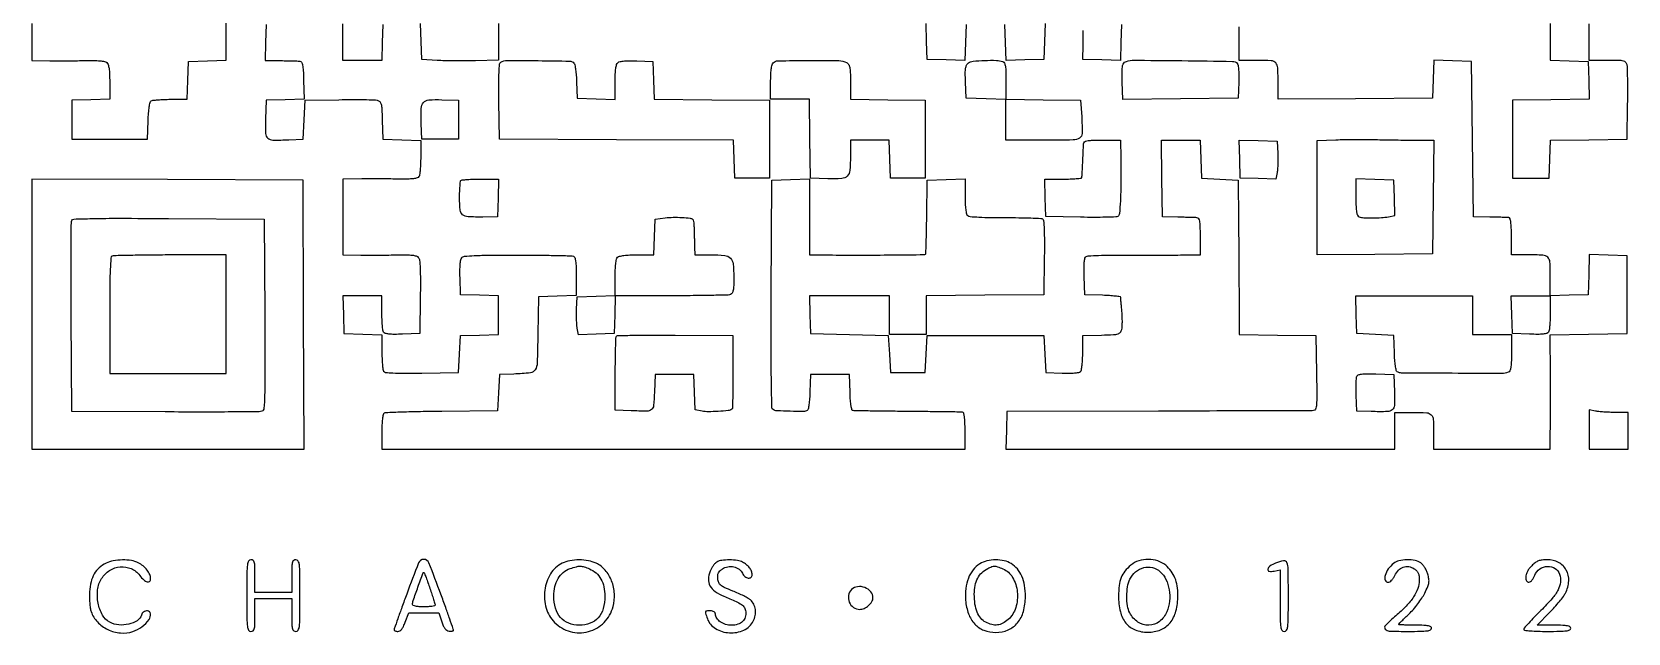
# Model space of a CAD drawing. Extents: x 156 to 936, y 100 to 969.
# Drawn here: x 156 to 936, y 100 to 394 of the extents above; entities that cross this region are included whole.
import ezdxf

# ---------------------------------------------------------------- set-up
doc = ezdxf.new("R2010")
doc.units = 0

msp = doc.modelspace()

# ---------------------------------------------------------------- linework, layer by layer
for points in [[(156, 398), (156, 389), (156, 380), (164.75, 379.853969, 0.003327), (168.737039, 379.813959, 0.001943), (173.516062, 379.816369, 0.001942), (178.30027, 379.855958, 0.003293), (182.304679, 379.931034, -0.009859), (186.179841, 379.952792, -0.02022), (189.211592, 379.787281, -0.022836), (191.461067, 379.46882, -0.127287), (192.554679, 378.95462, -0.141199), (193.236456, 377.952768, -0.041679), (193.670719, 376.128316, -0.028298), (193.925503, 373.419559, -0.009301), (194, 369.415081), (194, 361.075052), (184.75, 360.787526), (175.5, 360.5), (175.5, 351), (175.5, 341.5), (194, 341.5), (212.5, 341.5), (212.792098, 350.467001, -0.009786), (212.991711, 354.292364, -0.020298), (213.326695, 357.262875, -0.020215), (213.75425, 359.447011, -0.195149), (214.292098, 360.201688, -0.112481), (215.143415, 360.504874, -0.008796), (217.557593, 360.748365, -0.011636), (220.478846, 360.92284, -0.00863), (223.712474, 360.984687), (231.924948, 361), (232.212474, 370.25), (232.5, 379.5), (241.75, 379.787526), (251, 380.075052), (251, 408.537526)], [(384, 398), (384, 389.06054), (384, 380.121081), (372.75, 379.81054, -0.005314), (367.893746, 379.728133, -0.004111), (362.601562, 379.738096, -0.004157), (357.660573, 379.82911, -0.009959), (354, 380), (346.5, 380.5), (346.210527, 389.287003), (345.921055, 398.074007)], [(898, 397.97595), (898, 389.025501), (898, 380.075052), (907.25, 379.787526), (916.5, 379.5), (916.787232, 370.272202), (917.074464, 361.044404), (898.287232, 360.772202), (879.5, 360.5), (879.5, 341.5), (879.5, 322.5), (888.5, 322.5), (897.5, 322.5), (897.787236, 331.728072), (898.074471, 340.956143), (916.787236, 341.228072), (935.5, 341.5), (935.785177, 358.5, 0.003227), (935.854068, 365.175971, 0.00446), (935.823778, 371.167188, 0.002845), (935.724896, 376.194714, 0.054093), (935.516124, 377.75, 0.122337), (934.855448, 379.003761, 0.153853), (933.733241, 379.67194, 0.05326), (931.546285, 379.947431, 0.004723), (925.980948, 380), (917, 380), (917, 388.962474), (917, 397.924948)], [(270.5, 397.5), (270.211067, 388.75), (269.922134, 380), (277.711067, 379.88465, -0.001328), (280.803527, 379.830637, -0.001697), (283.652626, 379.763631, -0.001313), (286.040829, 379.693081, -0.014343), (287, 379.63465, -0.259765), (287.764225, 379.114256, -0.069051), (288.254979, 377.666385, -0.033068), (288.577661, 375.051957, -0.006386), (288.787023, 370.288016), (289.074046, 361.076031), (279.787023, 360.788016), (270.5, 360.5), (270.21285, 351.278376, 0.015937), (270.218029, 344.311888, 0.205359), (271.296927, 342.006436, 0.182581), (273.775708, 341.054051, 0.012183), (281.520917, 341.199088), (288.5, 341.5), (289, 351), (289.5, 360.5), (306, 360.785515, -0.003277), (312.481673, 360.855189, -0.004518), (318.303077, 360.827014, -0.002906), (323.186613, 360.730855, -0.054074), (324.712602, 360.52585, -0.131433), (325.942081, 359.84946, -0.13999), (326.633757, 358.664351, -0.049911), (326.982731, 356.361414, -0.00489), (327.212602, 350.740334), (327.5, 341.5), (336.75, 341.212474), (346, 340.924948), (345.984687, 332.712474, -0.00935), (345.918025, 329.471276, -0.012388), (345.72919, 326.526567, -0.009786), (345.464648, 324.0954, -0.109735), (345.136411, 323.186477, -0.187083), (344.304599, 322.572623, -0.036226), (342.437012, 322.206766, -0.025722), (339.616033, 322.010126, -0.008179), (335.401724, 322.00253, 0.001761), (331.325489, 322.047508, 0.001003), (326.397694, 322.07464, 0.001002), (321.436818, 322.082063, 0.001658), (317.25, 322.066053), (308, 322), (308, 303.5), (308, 285), (316.75, 284.877856, 0.003038), (320.753975, 284.846297, 0.001737), (325.588588, 284.854364, 0.001735), (330.451836, 284.896248, 0.002881), (334.551575, 284.969406, -0.00757), (339.105938, 285.007957, -0.028817), (341.941971, 284.825367, -0.047489), (343.774367, 284.421726, -0.142541), (344.825135, 283.7107, -0.148386), (345.414969, 282.308197, -0.013622), (345.705994, 278.498298, -0.012391), (345.841347, 272.909801, -0.003685), (345.773559, 264.369149), (345.5, 246.5), (337.085653, 246.206902, -0.008519), (333.085459, 246.135766, -0.027159), (330.4185, 246.278749, -0.039341), (328.659703, 246.610638, -0.187221), (327.850966, 247.206902, -0.110402), (327.527533, 248.105717, -0.00954), (327.267102, 250.54359, -0.012203), (327.081041, 253.495888, -0.00917), (327.015313, 256.75), (327, 265), (317.462474, 265), (307.924948, 265), (308.212474, 255.75), (308.5, 246.5), (317.75, 246.212474), (327, 245.924948), (327.015313, 237.712474, 0.00908), (327.080163, 234.474126, 0.012109), (327.263597, 231.538238, 0.009416), (327.520215, 229.113661, 0.110756), (327.839034, 228.226208, 0.225497), (328.866523, 227.579568, 0.016205), (332.310485, 227.283582, 0.013907), (337.635503, 227.147687, 0.003244), (346.573721, 227.226208), (364.5, 227.5), (365, 236.5), (365.5, 245.5), (374.75, 245.787526), (384, 246.075052), (384, 255.5), (384, 264.924948), (374.75, 265.212474), (365.5, 265.5), (365.207992, 273.84692, -0.0108), (365.160504, 277.398568, -0.019356), (365.297361, 280.312181, -0.020011), (365.578698, 282.539248, -0.13253), (366.040996, 283.549397, -0.197932), (367.417683, 284.278866, -0.0119), (372.187782, 284.626015, -0.010433), (379.696913, 284.836211, -0.002048), (393.197811, 284.877037, -0.001902), (403.275181, 284.827903, -0.002931), (411.989672, 284.701178, -0.000953), (419.525685, 284.533035, -0.085758), (420.614807, 284.317571, -0.224679), (421.291329, 283.609151, -0.04532), (421.69878, 281.867197, -0.027801), (421.935362, 279.044112, -0.007005), (422, 274.430537), (422, 265.075052), (412.75, 264.787526), (403.5, 264.5), (403.227493, 246.263403, -0.003798), (402.906799, 232.036086, -0.12848), (401.960325, 228.813785, -0.236188), (399.5988, 227.314503, -0.016371), (391.5, 226.754332), (384.5, 226.5), (384, 217.635122), (383.5, 208.770244), (356.3402, 208.499886, 0.002281), (345.850873, 208.347602, 0.003582), (336.838345, 208.111022, 0.000989), (329.003204, 207.833646, 0.129774), (328.0902, 207.555747, 0.210916), (327.634467, 206.891719, 0.016677), (327.302245, 204.728605, 0.019149), (327.073477, 201.901728, 0.010615), (327, 198.440983), (327, 190), (469.5, 190), (612, 190), (612, 199, 0.007415), (611.936953, 203.251367, 0.026676), (611.712178, 205.953377, 0.039917), (611.344258, 207.629118, 0.30546), (610.75, 208.111602, 0.018757), (609.787775, 208.161236, 0.000161), (602.376562, 208.262824, 0.000565), (593.864083, 208.367145, 0.000365), (584, 208.46968, -0.000477), (574.138626, 208.574407, -0.000742), (565.634874, 208.685443, -0.000205), (558.224408, 208.796239, -0.025329), (557.288933, 208.858078, -0.299206), (556.720968, 209.334639, -0.031037), (556.30482, 211.118603, -0.024927), (555.986393, 213.821367, -0.008606), (555.788933, 217.75), (555.5, 226.5), (546, 226.5), (536.5, 226.5), (536.206033, 218.031844, -0.010619), (536.021865, 214.742893, -0.015725), (535.708816, 211.872224, -0.010846), (535.328581, 209.542138, -0.211515), (534.926184, 208.954379, -0.139395), (533.132984, 208.445392, -0.006176), (526.606146, 208.528868, -0.00658), (520.116446, 208.777544, -0.126192), (518.202399, 209.37491, -0.254237), (517.612412, 210.407025, -0.001296), (517.382862, 222.627848, -0.003941), (517.244514, 239.280406, -0.001053), (517.289049, 265.784883), (517.5, 321.5), (526.75, 321.787526), (536, 322.075052), (536, 303.537526), (536, 285), (545.25, 284.925366, 0.002256), (560.561386, 284.870925, 0.002049), (576.371751, 284.950866, 0.000186), (592.075841, 285.10048, 0.196341), (592.69306, 285.359727, 0.189994), (592.845938, 285.711579, 0.000546), (593.017821, 290.874071, 0.003079), (593.170312, 296.730694, 0.001906), (593.28088, 303.614214), (593.5, 321.5), (602.75, 321.787526), (612, 322.075052), (612, 313.659971, 0.009954), (612.075216, 309.882122, 0.023606), (612.319571, 307.081089, 0.028659), (612.705218, 305.092175, 0.158623), (613.279714, 304.182821, 0.153851), (614.426851, 303.714746, 0.006769), (618.778916, 303.415853, 0.009795), (624.424814, 303.215665, 0.004653), (631.701028, 303.168024, -0.003588), (638.347229, 303.138659, -0.005459), (644.119095, 303.008699, -0.002208), (649.048251, 302.822059, -0.128529), (649.904114, 302.559261, -0.241329), (650.394467, 301.747903, -0.006525), (650.638492, 297.468885, -0.010275), (650.772792, 291.722456, -0.003902), (650.7328, 283.701613), (650.5, 265.5), (621.75, 265.234665), (593, 264.969329), (593, 255.484665), (593, 246), (584, 246), (575, 246), (575, 255.5), (575, 265), (555.462474, 265), (535.924948, 265), (536.212474, 255.75), (536.5, 246.5), (555.5, 246), (574.5, 245.5), (575, 236.5), (575.5, 227.5), (584, 227.5), (592.5, 227.5), (593, 236.5), (593.5, 245.5), (622, 245.5), (650.5, 245.5), (651, 236.5), (651.5, 227.5), (659.405143, 227.205143, 0.011379), (662.720353, 227.156988, 0.020121), (665.452481, 227.289521, 0.019968), (667.542943, 227.559928, 0.155497), (668.405143, 228.005617, 0.153554), (668.842006, 228.843822, 0.01462), (669.183222, 231.156423, 0.017315), (669.421618, 234.035125, 0.012), (669.5, 237.300474), (669.5, 245.5), (678.740334, 245.787398, 0.004573), (684.55977, 246.021688, 0.055236), (686.767902, 246.377453, 0.157411), (687.902328, 247.12453, 0.107984), (688.593207, 248.515343, 0.047984), (688.795589, 249.854339, 0.011802), (688.863561, 252.081396, 0.011974), (688.819831, 254.647701, 0.011713), (688.653402, 257.227945, -0.000178), (688.43812, 259.682537, -0.000252), (688.248467, 261.86646, -0.000141), (688.089664, 263.711957, -0.003653), (688.05053, 264.211067, 0.354405), (687.776069, 264.504425, 0.006084), (685.444531, 264.798132, 0.012444), (682.60836, 265.0491, 0.007591), (679.25, 265.211067), (670.5, 265.5), (670.208654, 274.41543, -0.007872), (670.13656, 278.674873, -0.025896), (670.278711, 281.481835, -0.037376), (670.608367, 283.323779, -0.190852), (671.208654, 284.148854, -0.128759), (672.23158, 284.474879, -0.003083), (677.261292, 284.707751, -0.006556), (683.200316, 284.868074, -0.004384), (690, 284.902808, 0.000575), (697.414841, 284.884196, 0.000492), (705.223438, 284.88126, 0.000496), (712.318845, 284.892609, 0.001419), (717.25, 284.919383), (727, 285), (727, 294, 0.005277), (726.945957, 299.120222, 0.042109), (726.697867, 301.468063, 0.119012), (726.166439, 302.638051, 0.211891), (725.25, 303.126782, 0.010103), (724.175881, 303.182811, 0.001223), (721.810938, 303.252517, 0.001452), (718.999905, 303.32032, 0.001196), (716, 303.376782), (708.5, 303.5), (708.227935, 322.25), (707.955869, 341), (717.440409, 341), (726.924948, 341), (727.212474, 331.75), (727.5, 322.5), (736.5, 322), (745.5, 321.5), (745.650533, 302, -0.000169), (745.715409, 293.211107, -0.000104), (745.786065, 282.873669, -0.000105), (745.851628, 272.657003, -0.000188), (745.900533, 264.272065), (746, 246.044131), (764.75, 245.772065), (783.5, 245.5), (783.772559, 227.25, -0.001959), (783.894626, 216.168277, -0.022147), (783.731395, 211.781224, -0.066834), (783.260297, 209.623363, -0.297064), (782.272559, 208.88046, -0.015976), (780.858063, 208.830385, -0.000034), (759.283189, 208.757713, -0.000237), (734.996785, 208.68909, -0.000147), (706.5, 208.63046), (632.5, 208.5), (632.212474, 199.25), (631.924948, 190), (726.962474, 190), (822, 190), (822, 199), (822, 208), (830.893011, 208, -0.014293), (837.629342, 207.807402, -0.190034), (839.840438, 206.785965, -0.179949), (840.821795, 204.50542, -0.01257), (841, 197.418213), (841, 190), (869.5, 190), (898, 190), (898.063971, 208.75, 0.000718), (898.079499, 216.605312, 0.000655), (898.073276, 224.702831, 0.000655), (898.048767, 231.937189, 0.002134), (898.005816, 236.727721), (897.88369, 245.955442), (916.691845, 246.227721), (935.5, 246.5), (935.5, 265.5), (935.5, 284.5), (926.286659, 284.787041), (917.073318, 285.074081), (916.786659, 275.287041), (916.5, 265.5), (907.25, 265.212474), (898, 264.924948), (898, 274.355485, 0.013197), (897.810302, 281.541333, 0.190437), (896.768792, 283.817374, 0.181487), (894.431101, 284.822885, 0.011786), (886.918213, 285), (879, 285), (879, 294, 0.00751), (878.936346, 298.237571, 0.026394), (878.710774, 300.955089, 0.038587), (878.343036, 302.65759, 0.296216), (877.75, 303.162153, 0.023907), (876.916404, 303.229987, 0.001593), (874.517187, 303.302478, 0.002295), (871.655321, 303.366681, 0.001715), (868.5, 303.412153), (860.5, 303.5), (860, 341.5), (859.5, 379.5), (850.288016, 379.787023), (841.076031, 380.074046), (840.788016, 370.787023), (840.5, 361.5), (802.75, 361.237975), (765, 360.97595), (765, 368.906187, 0.011384), (764.829417, 376.397483, 0.175095), (763.857842, 378.746324, 0.195639), (761.650948, 379.80019, 0.01478), (754.893011, 380), (746, 380), (745.941569, 387.75, -0.001809), (745.926953, 391.477109, -0.000809), (745.933395, 396.38125, -0.000801)], [(688.5, 397.5), (688.210527, 388.712997), (687.921055, 379.925993), (678.765, 380.212997), (669.608945, 380.5), (669.758926, 387.5, 0.012147), (669.738633, 394.569754, 0.182776)]]:
    msp.add_lwpolyline(points, format="xyb")
for points in [[(327.5, 397.5), (327.211067, 388.75), (326.922134, 380), (317.461067, 380), (308, 380), (308, 388.929031), (308, 397.858062)], [(612.5, 397.5), (612.210527, 388.712997), (611.921055, 379.925993), (602.710527, 380.212997), (593.5, 380.5), (593.211067, 389.25), (592.922134, 398)], [(651.077866, 398), (650.788933, 389.25), (650.5, 380.5), (641.289473, 380.212997), (632.078945, 379.925993), (631.789473, 388.712997), (631.5, 397.5)]]:
    msp.add_lwpolyline(points)
for points in [[(420.870576, 378.655946, -0.125263), (421.292556, 377.767677, -0.012589), (421.690529, 375.436548, -0.015176), (422.015237, 372.589637, -0.011513), (422.204288, 369.452616), (422.5, 361.5), (431.75, 361.212474), (441, 360.924948), (441, 369.340029, -0.009341), (441.074469, 373.32561, -0.027071), (441.326393, 376.071383, -0.038412), (441.748416, 377.937491, -0.145738), (442.405204, 378.921326, -0.126804), (443.431833, 379.405224, -0.023545), (445.514748, 379.701133, -0.021342), (448.264652, 379.842502, -0.01153), (451.655204, 379.793771), (459.5, 379.5), (459.787321, 370.26551), (460.074641, 361.03102), (488.287321, 360.76551), (516.5, 360.5), (516.5, 341.5), (516.5, 322.5), (508, 322.5), (499.5, 322.5), (499.212582, 331.741827), (498.925165, 340.983653), (441.712582, 341.241827), (384.5, 341.5), (384.226758, 359.926619, -0.003462), (384.158181, 368.60338, -0.011833), (384.286205, 374.246009, -0.010209), (384.547239, 378.149881, -0.236792), (385.114714, 379.070897, -0.138848), (388.220488, 379.956056, -0.003329), (403.376049, 379.88109, -0.002414), (418.859415, 379.626622, -0.21754)], [(554.117645, 378.937038, -0.130378), (555.101259, 378.01944, -0.0913), (555.664426, 376.604195, -0.042312), (555.935294, 374.196951, -0.006869), (556, 369.487375), (556, 361.045117), (574.25, 360.772559), (592.5, 360.5), (592.5, 341.5), (592.5, 322.5), (584, 322.5), (575.5, 322.5), (575.212474, 331.75), (574.924948, 341), (565.462474, 341), (556, 341), (556, 333.19113, -0.020362), (555.716772, 326.239088, -0.178224), (554.440467, 323.48659, -0.184573), (551.707953, 322.270145, -0.02212), (544.981113, 322.205823), (536.5, 322.5), (536.228407, 341.75), (535.956814, 361), (526.478407, 361), (517, 361), (517, 369.3, -0.011257), (517.078237, 372.774467, -0.019528), (517.320616, 375.650474, -0.019292), (517.680512, 377.856638, -0.14733), (518.172222, 378.772222, -0.194472), (520.587179, 379.796807, -0.003129), (535.675149, 379.960408, -0.004405), (550.387725, 379.898252, -0.120164)], [(630.418213, 379.393011, -0.192199), (631.216841, 378.654699, -0.069984), (631.688313, 377.157727, -0.034602), (631.936964, 374.580934, -0.006755), (632, 369.91557), (632, 361.045117), (650.25, 360.772559), (668.5, 360.5), (669, 352.366856, -0.016164), (669.234883, 344.290587, -0.260235), (667.945237, 341.998075, -0.13455), (664.850554, 341.102478, -0.003552), (650.426676, 341), (632, 341), (632, 350.963788), (632, 360.927576), (622.25, 361.213788), (612.5, 361.5), (612.203802, 369.479635, -0.007825), (612.110962, 373.806547, -0.040111), (612.2893, 376.199929, -0.077992), (612.768477, 377.694669, -0.118939), (613.644932, 378.729635, -0.134908), (615.891198, 379.583291, -0.013864), (621.608159, 379.968363, -0.016412), (627.331325, 380.006748, -0.085279)], [(745.042496, 378.448795, -0.137764), (745.445914, 377.542803, -0.015696), (745.702555, 375.295854, -0.017634), (745.834211, 372.500879, -0.012309), (745.793771, 369.344796), (745.5, 361.5), (717.323912, 361.234552), (689.147823, 360.969105), (688.823912, 369.577739, -0.007223), (688.720577, 374.038192, -0.032976), (688.868812, 376.626396, -0.061351), (689.265974, 378.210272, -0.167824), (690, 379.080351, -0.136361), (693.64701, 380.07562, -0.001709), (717.974005, 379.879655, -0.001191), (742.775349, 379.536007, -0.218856)], [(364.5, 351), (364.5, 341.5), (355.5, 341.5), (346.5, 341.5), (346.20816, 349.237562, -0.018469), (346.202586, 356.517672, -0.172218), (347.341519, 359.392036, -0.198716), (349.953083, 360.68634, -0.025787), (356.306341, 360.789532), (364.5, 360.5)], [(688.093918, 332.25, -0.004036), (688.126534, 319.994741, -0.011216), (687.886818, 311.386723, -0.008035), (687.469721, 305.108781, -0.236409), (686.66153, 303.780787, -0.132035), (685.733643, 303.496556, -0.00273), (680.847449, 303.353676, -0.006192), (675.098924, 303.288202, -0.004104), (668.5, 303.348939), (651.5, 303.644983), (651.212474, 312.822491), (650.924948, 322), (659.962474, 322, 0.007778), (663.434261, 322.05401, 0.012706), (666.373403, 322.220312, 0.006346), (668.789501, 322.449616, 0.347079), (669.095919, 322.75, 0.017751), (669.14486, 323.282185, 0.000631), (669.257815, 325.335938, 0.001166), (669.38259, 327.763626, 0.000816), (669.51236, 330.5, -0.000045), (669.641205, 333.308404, -0.000053), (669.763275, 335.957813, -0.000046), (669.866678, 338.192465, -0.000345), (669.916441, 339.25, -0.214803), (670.38309, 340.166645, -0.122205), (671.533282, 340.699068, -0.042392), (673.867677, 340.946477, -0.005214), (679, 341), (688, 341)], [(764.810818, 334.5, -0.011303), (764.884835, 331.961733, -0.009776), (764.850179, 329.296601, -0.009883), (764.72375, 326.882321, -0.028085), (764.508344, 325.211832), (763.895053, 321.923665), (755.197527, 322.211832), (746.5, 322.5), (746.211971, 331.788029), (745.923942, 341.076058), (755.211971, 340.788029), (764.5, 340.5)], [(831.765819, 341.037566), (841.031637, 341), (840.765819, 313.25), (840.5, 285.5), (812.25, 285.234427), (784, 284.968853), (784, 312.946901), (784, 340.924948), (793.25, 341.212474, -0.004375), (797.512192, 341.307635, -0.002418), (802.720312, 341.353137, -0.00241), (807.999657, 341.348281, -0.003875), (812.5, 341.287566, 0.001274), (817.00143, 341.203418, 0.000792), (822.284334, 341.126499, 0.000794), (827.497552, 341.067131, 0.001436)], [(383.787526, 312.75717), (383.5, 303.514339), (376.33802, 303.452537, -0.014066), (369.102297, 303.593657, -0.161865), (366.484811, 304.604599, -0.199728), (365.274263, 306.890596, -0.023189), (365, 312.801109, -0.007899), (365.048381, 315.863279, -0.011596), (365.195833, 318.551992, -0.007082), (365.401587, 320.778714, -0.171424), (365.666667, 321.333333, -0.174822), (366.232541, 321.599219, -0.00583), (368.743315, 321.804167, -0.010438), (371.756615, 321.951668, -0.007009), (375.204192, 322), (384.075052, 322)], [(803, 313.144515, 0.006687), (803.062877, 308.443624, 0.034414), (803.311272, 305.851928, 0.069706), (803.782488, 304.347501, 0.192751), (804.581787, 303.606989, 0.078039), (806.798187, 303.133083, 0.014165), (811.014952, 303.021077, 0.0162), (815.448713, 303.172638, 0.032719), (818.912002, 303.6324), (822.074004, 304.264801), (821.787002, 312.8824), (821.5, 321.5), (812.25, 321.787526), (803, 322.075052)], [(269.759817, 255.860756, -0.000764), (269.87272, 227.927169, -0.00799), (269.718396, 216.469094, -0.011301), (269.378632, 209.947145, -0.290193), (268.367296, 208.58745, -0.089452), (267.032792, 208.333595, -0.000479), (253.803136, 208.219928, -0.002086), (238.709184, 208.167691, -0.00132), (221.107479, 208.226694), (175.5, 208.5), (175.239372, 254.5, -0.000997), (175.174287, 272.225103, -0.001596), (175.197198, 287.357597, -0.000282), (175.267665, 300.72814, -0.090314), (175.461789, 301.759906, -0.301449), (176.45055, 302.464468, -0.003096), (185.402033, 302.70934, -0.005599), (198.68089, 302.841585, -0.001079), (222.722417, 302.759906), (269.5, 302.5)], [(479, 302.274901, -0.173187), (479.20191, 301.904054, -0.009791), (479.381857, 300.589294, -0.014079), (479.523999, 298.983424, -0.00979), (479.597811, 297.16406, 0.001295), (479.646334, 295.104818, 0.000888), (479.711596, 292.768505, 0.000895), (479.782477, 290.518654, 0.001819), (479.847811, 288.75), (480, 285), (487.928571, 285, -0.023308), (494.551922, 284.691084, -0.173544), (497.362705, 283.378527, -0.175414), (498.686329, 280.588419, -0.02392), (499, 274.03556, -0.008183), (498.933774, 269.989328, -0.038214), (498.68004, 267.673325, -0.074798), (498.204094, 266.305389, -0.182032), (497.418213, 265.606989, -0.085464), (496.183379, 265.36195, -0.001107), (488.257998, 265.178303, -0.003169), (479.063987, 265.043909, -0.00207), (468.455738, 265), (441.075052, 265), (440.787526, 255.75), (440.5, 246.5), (431.802473, 246.211832), (423.104947, 245.923665), (422.497863, 249.211832, -0.027751), (422.284427, 250.882283, -0.009761), (422.158589, 253.296601, -0.009656), (422.123293, 255.961734, -0.011165), (422.19539, 258.5), (422.5, 264.5), (431.75, 264.787526), (441, 265.075052), (441, 273.837526, -0.010232), (441.076891, 277.594671, -0.01974), (441.318474, 280.592958, -0.020577), (441.683543, 282.840506, -0.146849), (442.2, 283.8, -0.144676), (443.13795, 284.31002, -0.021133), (445.298426, 284.67737, -0.020382), (448.1518, 284.921652, -0.011162), (451.661067, 285), (459.922134, 285), (460.211067, 293.75), (460.5, 302.5), (465.5, 303.076967, -0.025348), (469.363544, 303.325349, -0.018216), (473.687296, 303.226258, -0.012994), (477.624884, 302.889453, -0.155724)], [(195.25, 284.337719, 0.286605), (194.579791, 283.416621, 0.006896), (194.265434, 277.906228, 0.008864), (194.055066, 269.647433, 0.001935), (194, 255.416667), (194, 227), (222.5, 227), (251, 227), (251, 256), (251, 285), (223.75, 284.921053, 0.001717), (213.21496, 284.854351, 0.002675), (204.1375, 284.717133, 0.000767), (196.247198, 284.543529, 0.090243)], [(860, 255.5), (860, 246), (869.5, 246), (879, 246), (879, 237.106989, -0.006732), (878.937014, 232.429413, -0.034511), (878.688499, 229.846588, -0.069791), (878.217363, 228.346279, -0.192516), (877.418975, 227.607282, -0.092254), (874.265127, 227.025489, -0.000824), (850.013584, 227.103495, -0.00058), (825.35813, 227.252067, -0.137453), (823.208659, 227.871042, -0.203728), (822.738728, 228.535926, -0.015024), (822.323304, 230.777296, -0.018366), (821.9883, 233.640054, -0.011266), (821.793967, 237.031844), (821.5, 245.5), (812.5, 246), (803.5, 246.5), (803.212474, 255.75), (802.924948, 265), (831.462474, 265), (860, 265)], [(897.984687, 256.75, -0.00917), (897.918959, 253.495888, -0.012203), (897.732898, 250.54359, -0.00954), (897.472467, 248.105717, -0.110402), (897.149034, 247.206902, -0.187221), (896.340297, 246.610638, -0.039341), (894.5815, 246.278749, -0.027159), (891.914541, 246.135766, -0.008519), (887.914347, 246.206902), (879.5, 246.5), (879.212474, 255.75), (878.924948, 265), (888.462474, 265), (898, 265)], [(498.575412, 227.701115, -0.003274), (498.559583, 220.849907, -0.005283), (498.446288, 215.017934, -0.00131), (498.280989, 209.950704, -0.250552), (498.029943, 209.518506, -0.112648), (496.22544, 208.901981, -0.009945), (491.393763, 208.49036, -0.013356), (486.534801, 208.303746, -0.04932), (483.478984, 208.56992), (480.074824, 209.208545), (479.787412, 217.854272), (479.5, 226.5), (470, 226.5), (460.5, 226.5), (460.212626, 217.856858, -0.014141), (459.812997, 211.368685, -0.205706), (458.744119, 209.391238, -0.17091), (456.481855, 208.613955, -0.009172), (448.786296, 208.813639), (441.072593, 209.155469), (441.079026, 226.742365, -0.002792), (441.119496, 233.544622, -0.004332), (441.238035, 239.41304, -0.001415), (441.398592, 244.477679, -0.130497), (441.6113, 245.180087, -0.253439), (442.208691, 245.522763, -0.000996), (450.260969, 245.703005, -0.004609), (459.476456, 245.805943, -0.002843), (470.31857, 245.765457), (498.5, 245.5)], [(821.787216, 217.867749, -0.016306), (821.791434, 211.386727, -0.213263), (820.765535, 209.274774, -0.171515), (818.393083, 208.385428, -0.009876), (810.5, 208.391946), (803.5, 208.536006), (803.205027, 216.429612, -0.006773), (803.130653, 219.553315, -0.008864), (803.151984, 222.409131, -0.006847), (803.244529, 224.787653, -0.078618), (803.438673, 225.700781, -0.222283), (804.127059, 226.364206, -0.05328), (805.715903, 226.724548, -0.030281), (808.338027, 226.871594, -0.007113), (812.733647, 226.789171), (821.5, 226.5)], [(917, 199.625), (917, 190), (926.5, 190), (936, 190), (936, 199), (936, 208), (929.625, 208, -0.008591), (926.955096, 208.045878, -0.007833), (924.204687, 208.183594, -0.007862), (921.750766, 208.38383, -0.025069), (920.125, 208.625), (917, 209.25)], [(192.218183, 134.336917, 0.06798), (188.863356, 132.072716, 0.079705), (186.445513, 129.096713, 0.071721), (184.909449, 125.251052, 0.043334), (184.173986, 120.391459, 0.019435), (184.10891, 117.759927, 0.016359), (184.23951, 114.974711, 0.016671), (184.5271, 112.438466, 0.043158), (184.950858, 110.6489, 0.111311), (187.976893, 105.606238, 0.091351), (193.077921, 101.914992, 0.089639), (199.252045, 100.236713, 0.101695), (205.337233, 100.946282, 0.079901), (209.737238, 103.227122, 0.079114), (213.217468, 106.779083, 0.177158), (213.989687, 109.606433, 0.389803), (212.473768, 111, 0.066246), (211.453795, 110.864267, 0.082552), (210.585684, 110.466841, 0.086453), (209.922174, 109.827907, 0.081292), (209.496519, 108.989033, -0.174178), (207.396503, 106.239333, -0.087299), (203.314999, 104.516032, -0.078923), (198.447041, 104.185293, -0.097196), (194.085185, 105.455949, -0.14687), (190.46892, 108.954848, -0.080768), (188.344835, 114.791005, -0.076965), (188.121461, 121.312885, -0.10744), (190.025635, 126.810176, -0.115243), (193.944388, 130.795439, -0.120635), (199.158388, 132.54781, -0.124505), (204.464338, 131.671843, -0.127647), (208.65836, 128.381267, 0.038515), (210.647692, 126.152053, 0.118939), (212.37931, 125.141089, 0.292217), (213.499979, 125.459615, 0.183331), (214, 126.777494, 0.107637), (213.563036, 128.783783, 0.058106), (212.246031, 130.95628, 0.05355), (210.302578, 132.968329, 0.054677), (207.988956, 134.505711, 0.080717), (204.645564, 135.599462, 0.041469), (200.237677, 135.918215, 0.041243), (195.768656, 135.50075, 0.070706)], [(261, 118.5, 0.001825), (261.040662, 107.362042, 0.026629), (261.278571, 103.4375, 0.103099), (261.868713, 101.652291, 0.267644), (263, 101, 0.157888), (264.078201, 101.349175, 0.176663), (264.6875, 102.25, 0.055952), (264.948615, 104.198839, 0.005351), (265, 109), (265, 117), (274, 117), (283, 117), (283, 109, 0.005351), (283.051385, 104.198839, 0.055952), (283.3125, 102.25, 0.176663), (283.921799, 101.349175, 0.157888), (285, 101, 0.267644), (286.131287, 101.652291, 0.103099), (286.721429, 103.4375, 0.026629), (286.959338, 107.362042, 0.001825), (287, 118.5, 0.001825), (286.959338, 129.637958, 0.026629), (286.721429, 133.5625, 0.103099), (286.131287, 135.347709, 0.267644), (285, 136, 0.157888), (283.921799, 135.650825, 0.176663), (283.3125, 134.75, 0.055952), (283.051385, 132.801161, 0.005351), (283, 128), (283, 120), (274, 120), (265, 120), (265, 128, 0.005351), (264.948615, 132.801161, 0.055952), (264.6875, 134.75, 0.176663), (264.078201, 135.650825, 0.157888), (263, 136, 0.267644), (261.868713, 135.347709, 0.103099), (261.278571, 133.5625, 0.026629), (261.040662, 129.637958, 0.001825)], [(339.151623, 119.25, 0.001362), (336.792673, 112.775348, 0.002142), (334.80551, 107.2, 0.000529), (333.094077, 102.315921, 0.084652), (332.998633, 101.75, 0.225295), (333.135597, 101.462816, 0.075225), (333.54719, 101.220313, 0.05729), (334.150196, 101.05485, 0.038357), (334.864142, 101, 0.144628), (335.803813, 101.277612, 0.081146), (336.693217, 102.083972, 0.054736), (337.562724, 103.461561, 0.022219), (338.44685, 105.5), (340.165416, 110), (347.499374, 110), (354.833333, 110), (356.244995, 105.75, 0.025202), (357.019049, 103.760708, 0.06096), (357.833118, 102.412584, 0.085072), (358.750654, 101.581423, 0.105441), (359.828328, 101.180449, 0.030411), (360.660616, 101.109287, 0.050529), (361.362071, 101.163041, 0.06944), (361.844531, 101.320843, 0.286479), (362, 101.569918, 0.084126), (361.909, 102.106942, 0.000467), (360.18837, 107.023445, 0.002002), (358.196787, 112.625293, 0.001268), (355.832748, 119.139469, 0.00613), (350.022542, 134.439793, 0.306322), (347.49102, 136.175864, 0.309464), (344.95812, 134.46668, 0.006211)], [(415.149236, 134.303525, 0.141077), (409.444679, 129.114611, 0.106145), (406.59501, 121.081612, 0.103276), (407.260007, 112.397065, 0.126456), (411.389507, 105.410493, 0.129815), (419.108998, 100.916381, 0.133837), (427.945505, 100.890468, 0.13357), (435.585927, 105.354071, 0.129077), (440.034368, 113.127634, 0.081153), (440.673321, 119.427169, 0.078644), (439.290206, 125.675855, 0.082737), (436.144807, 130.92442, 0.10608), (431.688109, 134.343713, 0.068346), (427.945535, 135.528486, 0.04316), (423.373434, 135.912701, 0.043265), (418.823012, 135.507076, 0.070721)], [(428.510222, 131.560176, -0.084521), (431.681189, 129.552557, -0.081929), (434.049279, 126.589404, -0.074183), (435.504117, 122.755168, -0.053514), (435.996262, 118.20034, -0.067332), (435.181398, 112.144572, -0.114309), (432.760469, 107.669028, -0.124262), (428.787719, 104.950768, -0.08843), (423.453952, 104, -0.095504), (418.30045, 104.993416, -0.11853), (414.32837, 107.810084, -0.108841), (411.847005, 112.33937, -0.07121), (411, 118.256409, -0.057067), (411.534505, 122.924272, -0.077878), (413.116195, 126.844841, -0.086037), (415.667032, 129.809224, -0.08946), (419.034628, 131.693558, -0.017424), (422.048208, 132.615388, -0.069131), (423.96469, 132.854192, -0.073884), (425.809307, 132.553525, -0.021679)], [(490.656302, 134.867465, 0.074598), (489.849254, 134.220866, 0.028944), (488.937148, 133.11244, 0.02787), (488.072008, 131.77727, 0.030869), (487.392882, 130.397874, 0.091029), (486.563441, 126.585388, 0.134705), (487.356033, 123.276944, 0.114988), (489.871705, 120.476624, 0.055666), (494.125064, 118.160148, -0.006691), (500.127067, 115.616379, -0.049789), (502.822998, 114.095093, -0.110348), (504.178186, 112.604181, -0.101012), (504.824956, 110.630023, -0.102626), (504.58325, 107.929874, -0.130048), (503.273618, 105.805548, -0.117129), (500.95839, 104.459884, -0.073458), (497.845012, 104, -0.074913), (494.976404, 104.432219, -0.078249), (492.40921, 105.689054, -0.089482), (490.624289, 107.490268, -0.15174), (490, 109.5, 0.140575), (489.822179, 110.11998, 0.118484), (489.333333, 110.6, 0.088208), (488.543379, 110.90137, 0.04716), (487.5, 111, 0.016066), (485.635797, 110.940082, 0.294715), (485.181247, 110.603439, 0.17017), (485.165425, 109.916281, 0.005335), (486.074823, 107.215207, 0.175962), (490.011193, 102.384962, 0.121658), (496.819083, 100.304912, 0.120023), (503.884357, 101.623469, 0.16912), (508.497007, 105.994211, 0.074012), (509.443764, 108.762822, 0.077959), (509.518895, 111.63663, 0.081908), (508.723073, 114.27535, 0.095), (507.146462, 116.367454, 0.057218), (506.062845, 117.143108, 0.010407), (503.874977, 118.299227, 0.011082), (501.242743, 119.548578, 0.009852), (498.453143, 120.73223, -0.009048), (494.335967, 122.471379, -0.067622), (492.535032, 123.582518, -0.129304), (491.634756, 124.828313, -0.068033), (491.191233, 126.699525, -0.040096), (491.163543, 128.355008, -0.091705), (491.466803, 129.561155, -0.09516), (492.172406, 130.551671, -0.04554), (493.400592, 131.526823, -0.103138), (496.073031, 132.577192, -0.095669), (499.019155, 132.512909, -0.101364), (501.592816, 131.380181, -0.132422), (503.224566, 129.406477, 0.108174), (504.434126, 127.792168, 0.14468), (506.092776, 127.041724, 0.224002), (507.414082, 127.455104, 0.214457), (507.968197, 128.75, 0.092926), (507.62506, 130.412914, 0.066052), (506.675773, 132.068104, 0.059109), (505.203008, 133.584764, 0.04819), (503.315741, 134.836657, 0.089071), (500.728656, 135.670268, 0.032914), (496.892567, 135.932442, 0.03261), (493.089491, 135.693433, 0.099977)], [(619.181971, 133.96959, 0.090532), (615.928787, 131.069494, 0.072905), (613.611012, 126.989227, 0.064625), (612.36549, 121.942616, 0.048287), (612.271427, 116.207362, 0.065568), (613.694391, 109.565363, 0.103178), (616.720747, 104.602816, 0.113386), (621.23946, 101.565898, 0.091739), (627, 100.5, 0.100757), (633.000504, 101.721586, 0.119921), (637.622404, 105.165487, 0.106434), (640.510452, 110.717671, 0.066763), (641.494017, 118, 0.040756), (641.058373, 123.396957, 0.060898), (639.735442, 127.935027, 0.070313), (637.555905, 131.524498, 0.084477), (634.580035, 134.114322, 0.081931), (631.117523, 135.513769, 0.057563), (626.929743, 135.957653, 0.057186), (622.717815, 135.43419, 0.077558)], [(630.465701, 131.578778, -0.164726), (635.228364, 127.382184, -0.105069), (637.520117, 120.291471, -0.100341), (636.773056, 112.595905, -0.136714), (633.038128, 106.75, -0.061008), (630.456666, 104.950919, -0.092474), (627.851139, 104.138165, -0.091213), (625.101559, 104.314316, -0.057902), (622.091194, 105.452842, -0.102835), (619.679928, 107.411525, -0.075168), (617.920282, 110.390164, -0.061071), (616.860423, 114.349576, -0.036417), (616.534608, 119.223023, -0.046203), (616.956514, 123.49735, -0.073198), (618.170687, 126.964304, -0.081208), (620.215744, 129.682212, -0.072365), (623.096399, 131.735258, -0.023149), (625.104768, 132.65253, -0.101187), (626.382738, 132.885684, -0.081723), (627.780887, 132.625027, -0.012096)], [(693.040808, 133.380884, 0.048618), (690.111907, 130.385224, 0.074222), (688.281207, 127.252092, 0.06547), (687.307171, 123.435406, 0.029788), (687, 118.284058, 0.058232), (687.89932, 110.588402, 0.112273), (690.618858, 105.047591, 0.130207), (695.140062, 101.737566, 0.093521), (701.320188, 100.571429, 0.096365), (707.554185, 101.784167, 0.126127), (712.20882, 105.215148, 0.110081), (715.050264, 110.873383, 0.061605), (716, 118.552355, 0.036898), (715.651095, 123.273853, 0.058941), (714.591858, 127.172762, 0.064858), (712.748719, 130.448191, 0.057363), (710.059249, 133.296691, 0.096425), (706.210883, 135.435434, 0.077667), (701.530102, 136.190673, 0.077971), (696.859638, 135.481554, 0.098618)], [(763.75, 134.341518, 0.047974), (760.975682, 132.865086, 0.200903), (759.947052, 131.326592, 0.435956), (760.632714, 130.385036, 0.084036), (763, 130.5), (766, 131.158911), (766, 116.079455, 0.002207), (766.042022, 106.557237, 0.030768), (766.283158, 103.134932, 0.11903), (766.881934, 101.585666, 0.246054), (768, 101, 0.267644), (769.131287, 101.652291, 0.103099), (769.721429, 103.4375, 0.026629), (769.959338, 107.362042, 0.001825), (770, 118.5, 0.002866), (769.925408, 131.514157, 0.091333), (769.31474, 134.628539, 0.3606), (767.689381, 135.522478, 0.051007)], [(821.36704, 134.227764, 0.06873), (818.80708, 131.494808, 0.084832), (817.302802, 128.350452, 0.151255), (817.357257, 126.010611, 0.325756), (818.75, 125.021642, 0.139485), (819.536336, 125.255908, 0.054641), (820.427653, 125.970662, 0.047805), (821.290611, 127.015855, 0.039881), (822, 128.269544, -0.082374), (823.785183, 130.881283, -0.116285), (826.14108, 132.40904, -0.12568), (828.790484, 132.658093, -0.106328), (831.422503, 131.642735, -0.050288), (832.716174, 130.595457, -0.092117), (833.486436, 129.484078, -0.077864), (833.88086, 128.041693, -0.027885), (834, 125.907122, -0.089459), (833.291613, 121.979522, -0.056711), (831.178718, 117.821921, -0.045229), (827.637866, 113.388077, -0.024884), (822.586208, 108.6178, 0.01546), (817.436682, 103.935447, 0.382721), (817.311146, 102.168198, 0.223702), (819.334475, 101.139116, 0.007589), (828.5, 101, 0.004301), (834.719975, 101.053509, 0.028132), (837.833333, 101.282609, 0.065619), (839.479566, 101.72187, 0.303591), (840, 102.5, 0.258593), (839.586019, 103.246922, 0.093584), (838.416667, 103.703125, 0.039364), (836.191484, 103.94137, 0.006994), (832, 104, -0.005389), (828.932488, 104.033063, -0.008968), (826.35, 104.135104, -0.003198), (824.173095, 104.27423, -0.393793), (824, 104.459927, -0.192523), (824.118373, 104.755959, -0.002752), (825.465176, 106.155252, -0.007149), (827.076067, 107.763918, -0.004596), (828.987834, 109.585389, 0.02573), (831.091616, 111.766629, 0.01693), (833.29037, 114.474438, 0.017048), (835.255907, 117.26245, 0.031251), (836.630574, 119.677356, 0.013125), (838.104134, 122.900872, 0.061337), (838.667231, 124.859118, 0.080215), (838.662592, 126.637103, 0.032111), (838.113438, 129.015714, 0.035513), (837.50345, 130.626054, 0.030068), (836.64143, 132.229764, 0.031163), (835.672939, 133.598978, 0.070579), (834.748192, 134.46382, 0.108945), (831.94977, 135.627162, 0.048684), (827.952972, 135.946193, 0.048725), (824.002513, 135.489829, 0.117649)], [(888.923077, 133.076923, 0.03585), (887.75283, 131.725653, 0.038408), (886.817164, 130.250616, 0.041776), (886.200166, 128.811386, 0.080548), (886, 127.576923, 0.110646), (886.435608, 125.632549, 0.341191), (887.559777, 125.05812, 0.192343), (889.051828, 126.004537, 0.057491), (890.393844, 128.400177, -0.143135), (892.900921, 131.499714, -0.141944), (896.690909, 132.773945, -0.154981), (900.332498, 131.78497, -0.17443), (902.527257, 128.914122, -0.101552), (902.92821, 125.106684, -0.094824), (901.820177, 121.34659, -0.060841), (898.874751, 117.01515, -0.018361), (893.408405, 111.210975, 0.00539), (890.185881, 107.962383, 0.008248), (887.469969, 105.070875, 0.003713), (885.231674, 102.570618, 0.182679), (885, 101.957677, 0.381103), (885.356783, 101.55757, 0.007817), (888.252057, 101.270819, 0.013619), (891.925536, 101.065447, 0.007153), (896.5, 101, 0.004301), (902.719975, 101.053509, 0.028132), (905.833333, 101.282609, 0.065619), (907.479566, 101.72187, 0.303591), (908, 102.5, 0.262094), (907.578319, 103.249187, 0.091507), (906.379815, 103.704386, 0.038404), (904.098351, 103.94183, 0.006733), (899.778888, 104), (891.557777, 104), (897.673964, 110.25, 0.011141), (900.133147, 112.877628, 0.011246), (902.464968, 115.604162, 0.011107), (904.387536, 118.066993, 0.043971), (905.395075, 119.70034, 0.100962), (907.000457, 125.649018, 0.141407), (905.813477, 130.992135, 0.150457), (902.050704, 134.65959, 0.119032), (896.5, 136, 0.026196), (893.970379, 135.867376, 0.065954), (892.180131, 135.43595, 0.070691), (890.637613, 134.574462, 0.03374)], [(350.504374, 121.98714, -0.003187), (351.460545, 119.115972, -0.004594), (352.26691, 116.562771, -0.002479), (352.917393, 114.396935, -0.071826), (353, 113.824848, -0.34926), (352.741764, 113.500254, -0.01947), (351.384375, 113.242299, -0.02313), (349.608541, 113.059435, -0.014091), (347.5, 113, -0.015975), (345.250681, 113.071886, -0.033065), (343.508431, 113.299665, -0.04062), (342.314014, 113.63964, -0.312708), (342, 114.09263, -0.083337), (342.33092, 116.064273, -0.003653), (344.661487, 122.655104, -0.001519), (347.195136, 129.591132, -0.547253), (347.643737, 129.689596, -0.106281), (347.848766, 129.372266, -0.001565), (348.634616, 127.276433, -0.004193), (349.521516, 124.825623, -0.002746)], [(707.352379, 130.17445, -0.098238), (710.175398, 126.393602, -0.070324), (711.76479, 121.346808, -0.067135), (711.934328, 115.810482, -0.073211), (710.605633, 110.598574, -0.12834), (706.997655, 105.862983, -0.159333), (701.819124, 103.981836, -0.15784), (696.492715, 105.517324, -0.1256), (692.494289, 110.011044, -0.082621), (691.390934, 113.427455, -0.03806), (691.056334, 118.103552, -0.03799), (691.439545, 122.848135, -0.071755), (692.570985, 126.508347, -0.106783), (695.350965, 130.121344, -0.11528), (699.303287, 132.142246, -0.120662), (703.597851, 132.154929, -0.124735)], [(556.571429, 121.428571, 0.15271), (555.077515, 118.575212, 0.14255), (555.420081, 115.29162, 0.143336), (557.467504, 112.717253, 0.154765), (560.517558, 111.75, 0.111129), (562.652967, 112.230546, 0.068397), (564.8187, 113.647244, 0.070418), (566.452125, 115.531062, 0.144423), (567, 117.388278, 0.175871), (565.925325, 120.349067, 0.126878), (563.044777, 122.414342, 0.124396), (559.47794, 122.852023, 0.166507)]]:
    msp.add_lwpolyline(points, format="xyb", close=True)
msp.add_lwpolyline([(156, 256.007138), (156, 190), (222.50719, 190), (289.014379, 190), (288.75719, 255.75), (288.5, 321.5), (222.25, 321.757138), (156, 322.014276)], close=True)

doc.saveas('drawing.dxf')
